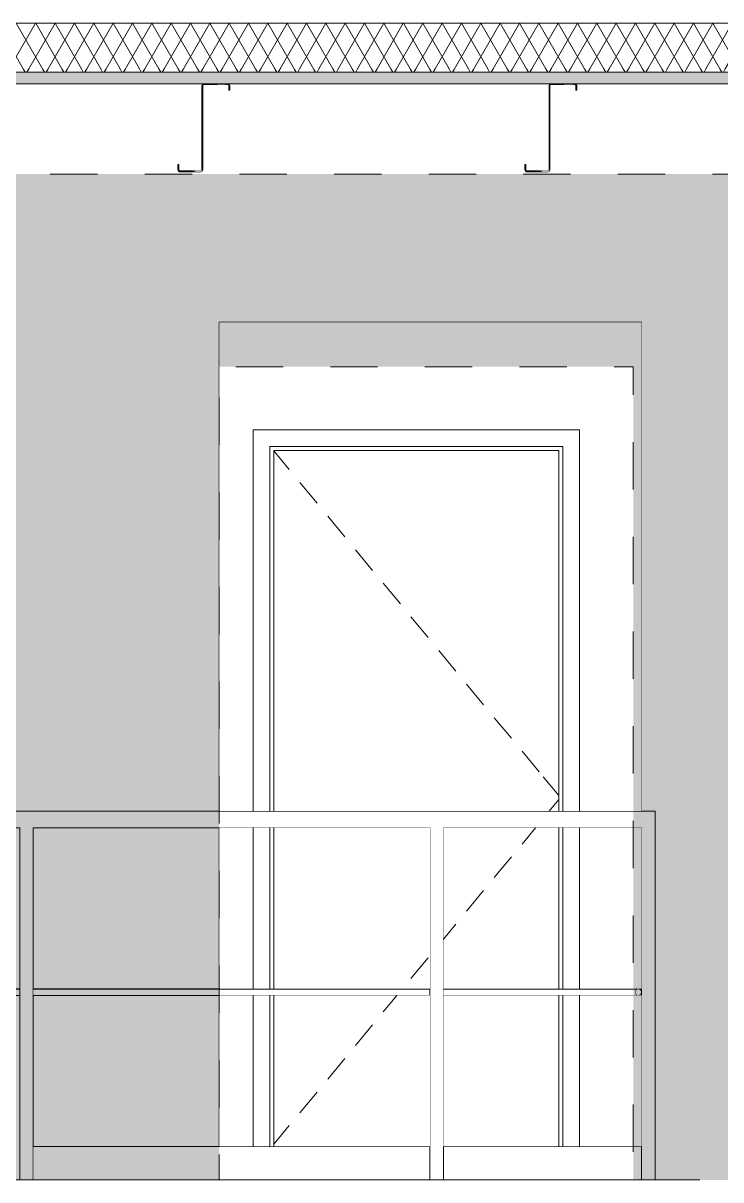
# Model space of a CAD drawing. Header units: millimetres. Extents: x -46169 to 247764, y -86316 to 18123.
# Drawn here: x 236822 to 238904, y -74327 to -70877 of the extents above; entities that cross this region are included whole.
import ezdxf

# ---------------------------------------------------------------- set-up
doc = ezdxf.new("R2010")
doc.units = ezdxf.units.MM
doc.header["$MEASUREMENT"] = 0
doc.linetypes.add('Dashed', pattern=[2822.222233, 1411.111116, -1411.111116])
doc.linetypes.add('Wipeout_Contour', pattern=[1000, 0, -1000])
for name, color, linetype, lineweight in [('0_Pen_No__85', 8, 'Continuous', 20), ('A-20-M_Roof_Pen_No__85', 8, 'Continuous', 20), ('A-95-P_Drawing_Pen_No__2', 8, 'Continuous', 15), ('New_A-20-M_Floor_Slab_Pen_No__89', 8, 'Continuous', 20), ('New_A-20-M_Roof_Pen_No__4', 7, 'Continuous', 20), ('New_A-20-M_Roof_Pen_No__85', 8, 'Continuous', 20), ('New_A-25-M_Wall_Int_Pen_No__87', 8, 'Continuous', 20), ('New_ArchiCAD Doors_Pen_No__3', 7, 'Continuous', 18), ('New_ArchiCAD Doors_Pen_No__87', 8, 'Continuous', 20)]:
    doc.layers.add(name, color=color, linetype=linetype, lineweight=lineweight)
for name, color, linetype in [('A-20-M_Roof', 7, 'Continuous'), ('New_A-20-M_Floor_Slab', 7, 'Continuous'), ('New_A-20-M_Roof', 7, 'Continuous'), ('New_A-25-M_Wall_Ext', 7, 'Continuous'), ('New_A-25-M_Wall_Int', 7, 'Continuous'), ('New_ArchiCAD Doors', 7, 'Continuous')]:
    doc.layers.add(name, color=color, linetype=linetype)
for name, color, linetype, lineweight, true_color in [('A-95-P_Drawing_Pen_No__62', 7, 'Continuous', 20, 0xaaaaaa), ('New_A-20-M_Roof_Pen_No__149', 7, 'Continuous', 0, 0x2a2a2a), ('New_A-20-M_Roof_Pen_No__81', 7, 'Continuous', 20, 0x6a6a6a), ('New_A-25-M_Wall_Ext_Pen_No__64', 7, 'Continuous', 20, 0x606060)]:
    doc.layers.add(name, color=color, linetype=linetype, lineweight=lineweight, true_color=true_color)
pattern_1 = [(60, (221877.115, -83027.49), (-43.30127, 25), []), (120, (221877.115, -83027.49), (43.30127, 25), [])]

# ---------------------------------------------------------------- blocks, each defined once
blk = doc.blocks.new('Section Elem_36_5', base_point=(221877.1, -83027.5))
at = {"color": 254, "linetype": 'Wipeout_Contour', "lineweight": 0, "ltscale": 1734452.998896069}
blk.add_wipeout([(237357.1, -71060), (237355.5, -71063.5), (237358.3, -71063.5), (237359.1, -71061.7), (237360.9, -71061), (237400.1, -71061), (237400.5, -71060)], dxfattribs=at).dxf.layer = 'New_A-25-M_Wall_Int'
at = {"color": 254, "linetype": 'Wipeout_Contour', "lineweight": 0, "ltscale": 991382.30125}
blk.add_wipeout([(237435.8, -71063.5), (237435.8, -71077.5), (237438.6, -71077.5), (237438.6, -71063.5)], dxfattribs=at).dxf.layer = 'New_A-25-M_Wall_Int'
at = {"color": 254, "linetype": 'Wipeout_Contour', "lineweight": 0, "ltscale": 1741397.8556526}
blk.add_wipeout([(238391, -71063.5), (238393.7, -71063.5), (238394.5, -71061.7), (238396.3, -71061), (238435.6, -71061), (238436, -71060), (238392.5, -71060)], dxfattribs=at).dxf.layer = 'New_A-25-M_Wall_Int'
at = {"color": 254, "linetype": 'Wipeout_Contour', "lineweight": 0, "ltscale": 995350.720543}
blk.add_wipeout([(238471.2, -71063.5), (238471.2, -71077.5), (238474, -71077.5), (238474, -71063.5)], dxfattribs=at).dxf.layer = 'New_A-25-M_Wall_Int'
at = {"color": 254, "linetype": 'Wipeout_Contour', "lineweight": 0, "ltscale": 991172.552491}
blk.add_wipeout([(237326.6, -71319), (237285.1, -71319), (237288.8, -71320.5), (237330.2, -71320.5)], dxfattribs=at).dxf.layer = 'New_A-25-M_Wall_Int'
at = {"color": 254, "linetype": 'Wipeout_Contour', "lineweight": 0, "ltscale": 995139.652431}
blk.add_wipeout([(238362, -71319), (238320.5, -71319), (238324.2, -71320.5), (238365.7, -71320.5)], dxfattribs=at).dxf.layer = 'New_A-25-M_Wall_Int'
at = {"color": 254, "linetype": 'Wipeout_Contour', "lineweight": 0, "ltscale": 995320.71584}
blk.add_wipeout([(238388.4, -71318), (238392.7, -71318), (238393, -71317.3), (238390.2, -71317.3)], dxfattribs=at).dxf.layer = 'New_A-25-M_Wall_Int'
at = {"color": 254, "linetype": 'Wipeout_Contour', "lineweight": 0, "ltscale": 993058.693765}
blk.add_wipeout([(236852, -73277.5), (236852, -73757.5), (237407.3, -73757.5), (237407.3, -73277.5)], dxfattribs=at).dxf.layer = 'New_A-25-M_Wall_Int'
at = {"color": 254, "linetype": 'Wipeout_Contour', "lineweight": 0, "ltscale": 993634.853918}
blk.add_wipeout([(236852, -74227.5), (237407.3, -74227.5), (237407.3, -73777.5), (236852, -73777.5)], dxfattribs=at).dxf.layer = 'New_A-25-M_Wall_Int'
at = {"color": 254, "linetype": 'Wipeout_Contour', "lineweight": 0, "ltscale": 991148.856621}
blk.add_wipeout([(237360.7, -71058.5), (237357.1, -71060), (237398.5, -71060), (237402.2, -71058.5)], dxfattribs=at).dxf.layer = 'New_A-25-M_Wall_Int'
at = {"color": 254, "linetype": 'Wipeout_Contour', "lineweight": 0, "ltscale": 991371.805864}
blk.add_wipeout([(237435, -71061.7), (237435.8, -71063.5), (237438.6, -71063.5), (237437.8, -71061.7)], dxfattribs=at).dxf.layer = 'New_A-25-M_Wall_Int'
at = {"color": 254, "linetype": 'Wipeout_Contour', "lineweight": 0, "ltscale": 995117.249023}
blk.add_wipeout([(238396.1, -71058.5), (238392.5, -71060), (238434, -71060), (238437.6, -71058.5)], dxfattribs=at).dxf.layer = 'New_A-25-M_Wall_Int'
at = {"color": 254, "linetype": 'Wipeout_Contour', "lineweight": 0, "ltscale": 995340.260695}
blk.add_wipeout([(238470.4, -71061.7), (238471.2, -71063.5), (238474, -71063.5), (238473.2, -71061.7)], dxfattribs=at).dxf.layer = 'New_A-25-M_Wall_Int'
at = {"color": 254, "linetype": 'Wipeout_Contour', "lineweight": 0, "ltscale": 991274.01802}
blk.add_wipeout([(237333.4, -71319), (237331.4, -71319), (237335.1, -71320.5), (237336.8, -71320.5)], dxfattribs=at).dxf.layer = 'New_A-25-M_Wall_Int'
at = {"color": 254, "linetype": 'Wipeout_Contour', "lineweight": 0, "ltscale": 1741424.135989777}
blk.add_wipeout([(238319, -71315.5), (238320.5, -71319), (238362, -71319), (238361.5, -71318), (238324.4, -71318), (238322.5, -71317.3), (238321.8, -71315.5)], dxfattribs=at).dxf.layer = 'New_A-25-M_Wall_Int'
at = {"color": 254, "linetype": 'Wipeout_Contour', "lineweight": 0, "ltscale": 995323.105349}
blk.add_wipeout([(238390.2, -71317.3), (238393, -71317.3), (238393.7, -71315.5), (238391, -71315.5)], dxfattribs=at).dxf.layer = 'New_A-25-M_Wall_Int'
at = {"layer": 'New_A-25-M_Wall_Int_Pen_No__87', "linetype": 'Continuous'}
for p, q in [((237400.1, -71061), (237400.5, -71060)), ((237400.3, -71061), (237400.7, -71060)), ((237400.7, -71060), (237400.3, -71061)), ((237400.5, -71060), (237403.9, -71058.5)), ((237400.7, -71060), (237404.1, -71058.5)), ((237404.1, -71058.5), (237400.7, -71060)), ((238435.6, -71061), (238436, -71060)), ((238435.8, -71061), (238436.2, -71060)), ((238436.2, -71060), (238435.8, -71061)), ((238436, -71060), (238439.4, -71058.5)), ((238436.2, -71060), (238439.6, -71058.5)), ((238439.6, -71058.5), (238436.2, -71060))]:
    blk.add_line(p, q, dxfattribs=at)
at = {"color": 254, "linetype": 'Wipeout_Contour', "lineweight": 0, "ltscale": 991366.549967}
blk.add_wipeout([(237437.5, -71061), (237433.2, -71061), (237435, -71061.7), (237437.8, -71061.7)], dxfattribs=at).dxf.layer = 'New_A-25-M_Wall_Int'
at = {"color": 254, "linetype": 'Wipeout_Contour', "lineweight": 0, "ltscale": 995179.331889}
blk.add_wipeout([(238391, -71063.5), (238391, -71315.5), (238393.7, -71315.5), (238393.7, -71063.5)], dxfattribs=at).dxf.layer = 'New_A-25-M_Wall_Int'
at = {"color": 254, "linetype": 'Wipeout_Contour', "lineweight": 0, "ltscale": 995335.009173}
blk.add_wipeout([(238468.6, -71061), (238470.4, -71061.7), (238473.2, -71061.7), (238472.9, -71061)], dxfattribs=at).dxf.layer = 'New_A-25-M_Wall_Int'
at = {"color": 254, "linetype": 'Wipeout_Contour', "lineweight": 0, "ltscale": 995038.606576}
blk.add_wipeout([(238321.8, -71299.5), (238319, -71299.5), (238319, -71315.5), (238321.8, -71315.5)], dxfattribs=at).dxf.layer = 'New_A-25-M_Wall_Int'
at = {"color": 254, "linetype": 'Wipeout_Contour', "lineweight": 0, "ltscale": 1734481.71700209}
blk.add_wipeout([(237286.4, -71315.5), (237283.6, -71315.5), (237285.1, -71319), (237326.6, -71319), (237326.1, -71318), (237289, -71318), (237287.1, -71317.3)], dxfattribs=at).dxf.layer = 'New_A-25-M_Wall_Int'
at = {"color": 254, "linetype": 'Wipeout_Contour', "lineweight": 0, "ltscale": 991353.540377}
blk.add_wipeout([(237353, -71318), (237357.3, -71318), (237357.6, -71317.3), (237354.8, -71317.3)], dxfattribs=at).dxf.layer = 'New_A-25-M_Wall_Int'
at = {"color": 254, "linetype": 'Wipeout_Contour', "lineweight": 0, "ltscale": 995232.362355}
blk.add_wipeout([(238366.4, -71318), (238366.8, -71319), (238368.9, -71319), (238368.5, -71318)], dxfattribs=at).dxf.layer = 'New_A-25-M_Wall_Int'
at = {"layer": 'New_A-25-M_Wall_Int_Pen_No__87', "linetype": 'Continuous'}
for p, q in [((238391, -71063.5), (238392.5, -71060)), ((238391, -71315.5), (238391, -71063.5)), ((238391, -71063.5), (238393.7, -71063.5)), ((238392.5, -71060), (238396.1, -71058.5)), ((238394.5, -71061.7), (238393.7, -71063.5)), ((238393.7, -71063.5), (238393.7, -71315.5)), ((238396.3, -71061), (238394.5, -71061.7)), ((238319, -71315.5), (238319, -71299.5)), ((238319, -71299.5), (238321.8, -71299.5)), ((238321.8, -71299.5), (238321.8, -71315.5)), ((238320.5, -71319), (238319, -71315.5)), ((238319, -71315.5), (238321.8, -71315.5)), ((238324.2, -71320.5), (238320.5, -71319)), ((238321.8, -71315.5), (238322.5, -71317.3)), ((238322.5, -71317.3), (238324.4, -71318)), ((238388.6, -71320.5), (238324.2, -71320.5)), ((238324.4, -71318), (238388.4, -71318)), ((238368.9, -71319), (238368.5, -71318)), ((238368.7, -71318), (238369.1, -71319)), ((238369.1, -71319), (238368.7, -71318)), ((238372.3, -71320.5), (238368.9, -71319)), ((238369.1, -71319), (238372.5, -71320.5)), ((238372.5, -71320.5), (238369.1, -71319)), ((238388.4, -71318), (238390.2, -71317.3)), ((238388.4, -71318), (238392.7, -71318)), ((238392.2, -71319), (238388.6, -71320.5)), ((238390.2, -71317.3), (238391, -71315.5)), ((238391, -71315.5), (238393.7, -71315.5)), ((238393.7, -71315.5), (238392.2, -71319))]:
    blk.add_line(p, q, dxfattribs=at)
at = {"color": 254, "linetype": 'Wipeout_Contour', "lineweight": 0, "ltscale": 1239191.00612579}
blk.add_wipeout([(237433.4, -71058.5), (237427.8, -71058.5), (237427.8, -71061), (237437.5, -71061), (237437.1, -71060)], dxfattribs=at).dxf.layer = 'New_A-25-M_Wall_Int'
at = {"color": 254, "linetype": 'Wipeout_Contour', "lineweight": 0, "ltscale": 1244154.788016396}
blk.add_wipeout([(238468.8, -71058.5), (238464.8, -71058.5), (238464.8, -71061), (238472.9, -71061), (238472.5, -71060)], dxfattribs=at).dxf.layer = 'New_A-25-M_Wall_Int'
at = {"color": 254, "linetype": 'Wipeout_Contour', "lineweight": 0, "ltscale": 991071.481391}
blk.add_wipeout([(237283.6, -71315.5), (237286.4, -71315.5), (237286.4, -71299.5), (237283.6, -71299.5)], dxfattribs=at).dxf.layer = 'New_A-25-M_Wall_Int'
at = {"color": 254, "linetype": 'Wipeout_Contour', "lineweight": 0, "ltscale": 991259.689831}
blk.add_wipeout([(237331, -71318), (237330.2, -71318), (237330.6, -71319), (237331.4, -71319)], dxfattribs=at).dxf.layer = 'New_A-25-M_Wall_Int'
at = {"color": 254, "linetype": 'Wipeout_Contour', "lineweight": 0, "ltscale": 991355.922749}
blk.add_wipeout([(237354.8, -71317.3), (237357.6, -71317.3), (237358.3, -71315.5), (237355.5, -71315.5)], dxfattribs=at).dxf.layer = 'New_A-25-M_Wall_Int'
at = {"layer": 'New_A-25-M_Wall_Int_Pen_No__87', "linetype": 'Continuous'}
for p, q in [((237435, -71061.7), (237433.2, -71061)), ((237433.2, -71061), (237437.5, -71061)), ((237433.4, -71058.5), (237437.1, -71060)), ((237435.8, -71063.5), (237435, -71061.7)), ((237435.8, -71077.5), (237435.8, -71063.5)), ((237435.8, -71063.5), (237438.6, -71063.5)), ((237437.1, -71060), (237438.6, -71063.5)), ((237438.6, -71063.5), (237438.6, -71077.5)), ((238468.6, -71061), (238396.3, -71061)), ((238470.4, -71061.7), (238468.6, -71061)), ((238468.6, -71061), (238472.9, -71061)), ((238468.8, -71058.5), (238472.5, -71060)), ((238471.2, -71063.5), (238470.4, -71061.7)), ((238471.2, -71077.5), (238471.2, -71063.5)), ((238471.2, -71063.5), (238474, -71063.5)), ((238472.5, -71060), (238474, -71063.5)), ((238474, -71063.5), (238474, -71077.5)), ((237438.6, -71077.5), (237435.8, -71077.5)), ((238474, -71077.5), (238471.2, -71077.5)), ((237283.6, -71315.5), (237283.6, -71299.5)), ((237283.6, -71299.5), (237286.4, -71299.5)), ((237286.4, -71299.5), (237286.4, -71315.5)), ((237285.1, -71319), (237283.6, -71315.5)), ((237283.6, -71315.5), (237286.4, -71315.5)), ((237288.8, -71320.5), (237285.1, -71319)), ((237286.4, -71315.5), (237287.1, -71317.3)), ((237287.1, -71317.3), (237289, -71318))]:
    blk.add_line(p, q, dxfattribs=at)
at = {"color": 254, "linetype": 'Wipeout_Contour', "lineweight": 0, "ltscale": 991211.567274}
blk.add_wipeout([(237355.5, -71063.5), (237355.5, -71315.5), (237358.3, -71315.5), (237358.3, -71063.5)], dxfattribs=at).dxf.layer = 'New_A-25-M_Wall_Int'
at = {"color": 254, "linetype": 'Wipeout_Contour', "lineweight": 0, "ltscale": 1486912.44104462}
blk.add_wipeout([(237333, -71318), (237333.4, -71319), (237336.8, -71320.5), (237337, -71320.5), (237333.6, -71319), (237333.1, -71318)], dxfattribs=at).dxf.layer = 'New_A-25-M_Wall_Int'
at = {"layer": 'New_A-25-M_Wall_Int_Pen_No__87', "linetype": 'Continuous'}
for p, q in [((237355.5, -71063.5), (237357.1, -71060)), ((237355.5, -71315.5), (237355.5, -71063.5)), ((237355.5, -71063.5), (237358.3, -71063.5)), ((237357.1, -71060), (237360.7, -71058.5)), ((237359.1, -71061.7), (237358.3, -71063.5)), ((237358.3, -71063.5), (237358.3, -71315.5)), ((237360.9, -71061), (237359.1, -71061.7)), ((237433.2, -71061), (237360.9, -71061)), ((237353.1, -71320.5), (237288.8, -71320.5)), ((237289, -71318), (237353, -71318)), ((237333.4, -71319), (237333, -71318)), ((237333.1, -71318), (237333.6, -71319)), ((237333.6, -71319), (237333.1, -71318)), ((237336.8, -71320.5), (237333.4, -71319)), ((237333.6, -71319), (237337, -71320.5)), ((237337, -71320.5), (237333.6, -71319)), ((237353, -71318), (237354.8, -71317.3)), ((237353, -71318), (237357.3, -71318)), ((237356.8, -71319), (237353.1, -71320.5)), ((237354.8, -71317.3), (237355.5, -71315.5)), ((237355.5, -71315.5), (237358.3, -71315.5)), ((237358.3, -71315.5), (237356.8, -71319))]:
    blk.add_line(p, q, dxfattribs=at)
blk = doc.blocks.new('Section Elem_118_5', base_point=(221877.1, -83027.5))
at = {"layer": 'New_ArchiCAD Doors_Pen_No__87', "linetype": 'Continuous'}
for p, q in [((237407.3, -71769.5), (237407.3, -73227.5)), ((238667.4, -71769.5), (237407.3, -71769.5)), ((238667.4, -73227.5), (238667.4, -71769.5)), ((237407.3, -73277.5), (237407.3, -73757.5)), ((237407.3, -73777.5), (237407.3, -74227.5))]:
    blk.add_line(p, q, dxfattribs=at)
blk = doc.blocks.new('Section Elem_124_5', base_point=(221877.1, -83027.5))
at = {"color": 254, "linetype": 'Wipeout_Contour', "lineweight": 0, "ltscale": 989087.897004}
blk.add_wipeout([(236832, -73227.5), (235513.1, -73227.5), (235513.1, -73277.5), (236832, -73277.5)], dxfattribs=at).dxf.layer = 'New_A-25-M_Wall_Ext'
at = {"layer": 'New_A-25-M_Wall_Ext_Pen_No__64', "linetype": 'Continuous'}
blk.add_line((235513.1, -73227.5), (236832, -73227.5), dxfattribs=at)
at = {"color": 254, "linetype": 'Wipeout_Contour', "lineweight": 0, "ltscale": 992261.698354}
blk.add_wipeout([(236812, -74327.5), (236852, -74327.5), (236852, -73277.5), (236812, -73277.5)], dxfattribs=at).dxf.layer = 'New_A-25-M_Wall_Ext'
at = {"layer": 'New_A-25-M_Wall_Ext_Pen_No__64', "linetype": 'Continuous'}
for p, q in [((235513.1, -73277.5), (236812, -73277.5)), ((236852, -74327.5), (236852, -73277.5)), ((236812, -74327.5), (236852, -74327.5))]:
    blk.add_line(p, q, dxfattribs=at)
at = {"color": 254, "linetype": 'Wipeout_Contour', "lineweight": 0, "ltscale": 989670.808906}
blk.add_wipeout([(236812, -73757.5), (235523.5, -73757.5), (235523.5, -73758.8), (236812, -73758.8)], dxfattribs=at).dxf.layer = 'New_A-25-M_Wall_Ext'
at = {"color": 254, "linetype": 'Wipeout_Contour', "lineweight": 0, "ltscale": 989673.790103}
blk.add_wipeout([(236812, -73758.8), (235523.5, -73758.8), (235523.5, -73762.5), (236812, -73762.5)], dxfattribs=at).dxf.layer = 'New_A-25-M_Wall_Ext'
at = {"color": 254, "linetype": 'Wipeout_Contour', "lineweight": 0, "ltscale": 989678.953897}
blk.add_wipeout([(236812, -73762.5), (235523.5, -73762.5), (235523.5, -73767.5), (236812, -73767.5)], dxfattribs=at).dxf.layer = 'New_A-25-M_Wall_Ext'
at = {"color": 254, "linetype": 'Wipeout_Contour', "lineweight": 0, "ltscale": 989684.916862}
blk.add_wipeout([(236812, -73767.5), (235523.5, -73767.5), (235523.5, -73772.5), (236812, -73772.5)], dxfattribs=at).dxf.layer = 'New_A-25-M_Wall_Ext'
at = {"color": 254, "linetype": 'Wipeout_Contour', "lineweight": 0, "ltscale": 989690.081205}
blk.add_wipeout([(236812, -73772.5), (235523.5, -73772.5), (235523.5, -73776.2), (236812, -73776.2)], dxfattribs=at).dxf.layer = 'New_A-25-M_Wall_Ext'
at = {"layer": 'New_A-25-M_Wall_Ext_Pen_No__64', "linetype": 'Continuous'}
blk.add_line((235523.5, -73757.5), (236812, -73757.5), dxfattribs=at)
at = {"color": 254, "linetype": 'Wipeout_Contour', "lineweight": 0, "ltscale": 989693.062961}
blk.add_wipeout([(236812, -73776.2), (235523.5, -73776.2), (235523.5, -73777.5), (236812, -73777.5)], dxfattribs=at).dxf.layer = 'New_A-25-M_Wall_Ext'
at = {"layer": 'New_A-25-M_Wall_Ext_Pen_No__64', "linetype": 'Continuous'}
for p, q in [((236812, -74327.5), (236812, -73277.5)), ((235523.5, -73777.5), (236812, -73777.5))]:
    blk.add_line(p, q, dxfattribs=at)
blk = doc.blocks.new('Section Elem_137_5', base_point=(221877.1, -83027.5))
at = {"color": 254, "linetype": 'Wipeout_Contour', "lineweight": 0, "ltscale": 995162.385142}
blk.add_wipeout([(236852, -74227.5), (236852, -74327.5), (238035.7, -74327.5), (238035.7, -74227.5)], dxfattribs=at).dxf.layer = 'New_A-20-M_Floor_Slab'
at = {"color": 254, "linetype": 'Wipeout_Contour', "lineweight": 0, "ltscale": 998704.446058}
blk.add_wipeout([(238075.7, -74327.5), (238667.4, -74327.5), (238667.4, -74227.5), (238075.7, -74227.5)], dxfattribs=at).dxf.layer = 'New_A-20-M_Floor_Slab'
at = {"layer": 'New_A-20-M_Floor_Slab_Pen_No__89', "linetype": 'Continuous'}
for p, q in [((238035.7, -74227.5), (236852, -74227.5)), ((238667.4, -74227.5), (238075.7, -74227.5)), ((238035.7, -74327.5), (236852, -74327.5)), ((238667.4, -74327.5), (238075.7, -74327.5))]:
    blk.add_line(p, q, dxfattribs=at)
blk = doc.blocks.new('Section Elem_138_5', base_point=(221877.1, -83027.5))
at = {"color": 254, "linetype": 'Wipeout_Contour', "lineweight": 0, "ltscale": 749422.364926}
blk.add_wipeout([(238667.1, -73768.7), (238667.4, -73767.5), (238667.1, -73766.3)], dxfattribs=at).dxf.layer = 'New_A-25-M_Wall_Ext'
at = {"color": 254, "linetype": 'Wipeout_Contour', "lineweight": 0, "ltscale": 3247381.723986061}
blk.add_wipeout([(238647.4, -73767.5), (238648.8, -73772.5), (238652.4, -73776.2), (238657.4, -73777.5), (238662.4, -73776.2), (238666.1, -73772.5), (238667.1, -73768.7), (238667.1, -73766.3), (238666.1, -73762.5), (238662.4, -73758.8), (238657.4, -73757.5), (238652.4, -73758.8), (238648.8, -73762.5)], dxfattribs=at).dxf.layer = 'New_A-25-M_Wall_Ext'
at = {"layer": 'New_A-25-M_Wall_Ext_Pen_No__64', "linetype": 'Continuous'}
for p, q in [((238648.8, -73762.5), (238652.4, -73758.8)), ((238652.4, -73758.8), (238657.4, -73757.5)), ((238657.4, -73757.5), (238662.4, -73758.8)), ((238662.4, -73758.8), (238666.1, -73762.5)), ((238647.4, -73767.5), (238648.8, -73762.5)), ((238648.8, -73772.5), (238647.4, -73767.5)), ((238652.4, -73776.2), (238648.8, -73772.5)), ((238657.4, -73777.5), (238652.4, -73776.2)), ((238662.4, -73776.2), (238657.4, -73777.5)), ((238666.1, -73772.5), (238662.4, -73776.2)), ((238666.1, -73762.5), (238667.1, -73766.3)), ((238667.1, -73768.7), (238666.1, -73772.5)), ((238667.1, -73766.3), (238667.4, -73767.5)), ((238667.1, -73766.3), (238667.1, -73768.7)), ((238667.4, -73767.5), (238667.1, -73768.7))]:
    blk.add_line(p, q, dxfattribs=at)
blk = doc.blocks.new('Section Elem_160_5', base_point=(221877.1, -83027.5))
at = {"color": 254, "linetype": 'Wipeout_Contour', "lineweight": 0, "ltscale": 993946.011732}
blk.add_wipeout([(236832, -73227.5), (236832, -73277.5), (238055.7, -73277.5), (238055.7, -73227.5)], dxfattribs=at).dxf.layer = 'New_A-25-M_Wall_Ext'
at = {"layer": 'New_A-25-M_Wall_Ext_Pen_No__64', "linetype": 'Continuous'}
blk.add_line((236832, -73227.5), (238055.7, -73227.5), dxfattribs=at)
at = {"color": 254, "linetype": 'Wipeout_Contour', "lineweight": 0, "ltscale": 996935.906874}
blk.add_wipeout([(238035.7, -74327.5), (238075.7, -74327.5), (238075.7, -73277.5), (238035.7, -73277.5)], dxfattribs=at).dxf.layer = 'New_A-25-M_Wall_Ext'
at = {"layer": 'New_A-25-M_Wall_Ext_Pen_No__64', "linetype": 'Continuous'}
for p, q in [((236852, -73277.5), (238035.7, -73277.5)), ((238075.7, -74327.5), (238075.7, -73277.5)), ((238035.7, -74327.5), (238075.7, -74327.5))]:
    blk.add_line(p, q, dxfattribs=at)
at = {"color": 254, "linetype": 'Wipeout_Contour', "lineweight": 0, "ltscale": 994544.146721}
blk.add_wipeout([(236852, -73757.5), (236852, -73758.8), (238035.7, -73758.8), (238035.7, -73757.5)], dxfattribs=at).dxf.layer = 'New_A-25-M_Wall_Ext'
at = {"color": 254, "linetype": 'Wipeout_Contour', "lineweight": 0, "ltscale": 994547.113288}
blk.add_wipeout([(236852, -73758.8), (236852, -73762.5), (238035.7, -73762.5), (238035.7, -73758.8)], dxfattribs=at).dxf.layer = 'New_A-25-M_Wall_Ext'
at = {"color": 254, "linetype": 'Wipeout_Contour', "lineweight": 0, "ltscale": 994552.251813}
blk.add_wipeout([(236852, -73762.5), (236852, -73767.5), (238035.7, -73767.5), (238035.7, -73762.5)], dxfattribs=at).dxf.layer = 'New_A-25-M_Wall_Ext'
at = {"color": 254, "linetype": 'Wipeout_Contour', "lineweight": 0, "ltscale": 994558.185551}
blk.add_wipeout([(236852, -73767.5), (236852, -73772.5), (238035.7, -73772.5), (238035.7, -73767.5)], dxfattribs=at).dxf.layer = 'New_A-25-M_Wall_Ext'
at = {"color": 254, "linetype": 'Wipeout_Contour', "lineweight": 0, "ltscale": 994563.324571}
blk.add_wipeout([(236852, -73772.5), (236852, -73776.2), (238035.7, -73776.2), (238035.7, -73772.5)], dxfattribs=at).dxf.layer = 'New_A-25-M_Wall_Ext'
at = {"layer": 'New_A-25-M_Wall_Ext_Pen_No__64', "linetype": 'Continuous'}
blk.add_line((236852, -73757.5), (238035.7, -73757.5), dxfattribs=at)
at = {"color": 254, "linetype": 'Wipeout_Contour', "lineweight": 0, "ltscale": 994566.291732}
blk.add_wipeout([(236852, -73776.2), (236852, -73777.5), (238035.7, -73777.5), (238035.7, -73776.2)], dxfattribs=at).dxf.layer = 'New_A-25-M_Wall_Ext'
at = {"layer": 'New_A-25-M_Wall_Ext_Pen_No__64', "linetype": 'Continuous'}
for p, q in [((238035.7, -74327.5), (238035.7, -73277.5)), ((236852, -73777.5), (238035.7, -73777.5))]:
    blk.add_line(p, q, dxfattribs=at)
blk = doc.blocks.new('Section Elem_161_5', base_point=(221877.1, -83027.5))
at = {"color": 254, "linetype": 'Wipeout_Contour', "lineweight": 0, "ltscale": 997531.260762}
blk.add_wipeout([(238055.7, -73277.5), (238707.8, -73277.5), (238707.8, -73227.5), (238055.7, -73227.5)], dxfattribs=at).dxf.layer = 'New_A-25-M_Wall_Ext'
at = {"layer": 'New_A-25-M_Wall_Ext_Pen_No__64', "linetype": 'Continuous'}
blk.add_line((238055.7, -73227.5), (238707.8, -73227.5), dxfattribs=at)
at = {"color": 254, "linetype": 'Wipeout_Contour', "lineweight": 0, "ltscale": 999349.811694}
blk.add_wipeout([(238667.4, -74327.5), (238707.4, -74327.5), (238707.4, -73277.5), (238667.4, -73277.5)], dxfattribs=at).dxf.layer = 'New_A-25-M_Wall_Ext'
at = {"layer": 'New_A-25-M_Wall_Ext_Pen_No__64', "linetype": 'Continuous'}
for p, q in [((238707.8, -73277.5), (238707.8, -73227.5)), ((238075.7, -73277.5), (238667.4, -73277.5)), ((238707.4, -74327.5), (238707.4, -73277.5)), ((238667.4, -74327.5), (238707.4, -74327.5))]:
    blk.add_line(p, q, dxfattribs=at)
at = {"color": 254, "linetype": 'Wipeout_Contour', "lineweight": 0, "ltscale": 999204.187357}
blk.add_wipeout([(238657.4, -73757.5), (238662.4, -73758.8), (238667.4, -73758.8), (238667.4, -73757.5)], dxfattribs=at).dxf.layer = 'New_A-25-M_Wall_Ext'
at = {"color": 254, "linetype": 'Wipeout_Contour', "lineweight": 0, "ltscale": 998064.527023}
blk.add_wipeout([(238075.7, -73757.5), (238075.7, -73758.8), (238652.4, -73758.8), (238657.4, -73757.5)], dxfattribs=at).dxf.layer = 'New_A-25-M_Wall_Ext'
at = {"color": 254, "linetype": 'Wipeout_Contour', "lineweight": 0, "ltscale": 998059.206909}
blk.add_wipeout([(238075.7, -73758.8), (238075.7, -73762.5), (238648.8, -73762.5), (238652.4, -73758.8)], dxfattribs=at).dxf.layer = 'New_A-25-M_Wall_Ext'
at = {"color": 254, "linetype": 'Wipeout_Contour', "lineweight": 0, "ltscale": 999215.192462}
blk.add_wipeout([(238662.4, -73758.8), (238666.1, -73762.5), (238667.4, -73762.5), (238667.4, -73758.8)], dxfattribs=at).dxf.layer = 'New_A-25-M_Wall_Ext'
at = {"color": 254, "linetype": 'Wipeout_Contour', "lineweight": 0, "ltscale": 998059.546445}
blk.add_wipeout([(238075.7, -73762.5), (238075.7, -73767.5), (238647.4, -73767.5), (238648.8, -73762.5)], dxfattribs=at).dxf.layer = 'New_A-25-M_Wall_Ext'
at = {"color": 254, "linetype": 'Wipeout_Contour', "lineweight": 0, "ltscale": 749417.654055}
blk.add_wipeout([(238667.4, -73762.5), (238666.1, -73762.5), (238667.4, -73767.5)], dxfattribs=at).dxf.layer = 'New_A-25-M_Wall_Ext'
at = {"color": 254, "linetype": 'Wipeout_Contour', "lineweight": 0, "ltscale": 998065.459303}
blk.add_wipeout([(238075.7, -73772.5), (238648.8, -73772.5), (238647.4, -73767.5), (238075.7, -73767.5)], dxfattribs=at).dxf.layer = 'New_A-25-M_Wall_Ext'
at = {"color": 254, "linetype": 'Wipeout_Contour', "lineweight": 0, "ltscale": 749423.855324}
blk.add_wipeout([(238667.4, -73767.5), (238666.1, -73772.5), (238667.4, -73772.5)], dxfattribs=at).dxf.layer = 'New_A-25-M_Wall_Ext'
at = {"color": 254, "linetype": 'Wipeout_Contour', "lineweight": 0, "ltscale": 999231.327936}
blk.add_wipeout([(238666.1, -73772.5), (238662.4, -73776.2), (238667.4, -73776.2), (238667.4, -73772.5)], dxfattribs=at).dxf.layer = 'New_A-25-M_Wall_Ext'
at = {"color": 254, "linetype": 'Wipeout_Contour', "lineweight": 0, "ltscale": 998075.361059}
blk.add_wipeout([(238075.7, -73772.5), (238075.7, -73776.2), (238652.4, -73776.2), (238648.8, -73772.5)], dxfattribs=at).dxf.layer = 'New_A-25-M_Wall_Ext'
at = {"layer": 'New_A-25-M_Wall_Ext_Pen_No__64', "linetype": 'Continuous'}
blk.add_line((238075.7, -73757.5), (238667.4, -73757.5), dxfattribs=at)
at = {"color": 254, "linetype": 'Wipeout_Contour', "lineweight": 0, "ltscale": 999226.228975}
blk.add_wipeout([(238657.4, -73777.5), (238667.4, -73777.5), (238667.4, -73776.2), (238662.4, -73776.2)], dxfattribs=at).dxf.layer = 'New_A-25-M_Wall_Ext'
at = {"color": 254, "linetype": 'Wipeout_Contour', "lineweight": 0, "ltscale": 998086.593825}
blk.add_wipeout([(238075.7, -73777.5), (238657.4, -73777.5), (238652.4, -73776.2), (238075.7, -73776.2)], dxfattribs=at).dxf.layer = 'New_A-25-M_Wall_Ext'
at = {"layer": 'New_A-25-M_Wall_Ext_Pen_No__64', "linetype": 'Continuous'}
for p, q in [((238667.4, -74327.5), (238667.4, -73277.5)), ((238075.7, -73777.5), (238667.4, -73777.5))]:
    blk.add_line(p, q, dxfattribs=at)
blk = doc.blocks.new('Section Elem_175_5', base_point=(221877.1, -83027.5))
at = {"color": 254, "linetype": 'Wipeout_Contour', "lineweight": 0, "ltscale": 991231.803465}
blk.add_wipeout([(237400.5, -71060), (237403.9, -71058.5), (237402.2, -71058.5), (237398.5, -71060)], dxfattribs=at).dxf.layer = 'New_A-25-M_Wall_Int'
at = {"color": 254, "linetype": 'Wipeout_Contour', "lineweight": 0, "ltscale": 995200.435716}
blk.add_wipeout([(238436, -71060), (238439.4, -71058.5), (238437.6, -71058.5), (238434, -71060)], dxfattribs=at).dxf.layer = 'New_A-25-M_Wall_Int'
at = {"color": 254, "linetype": 'Wipeout_Contour', "lineweight": 0, "ltscale": 991259.711687}
blk.add_wipeout([(237326.6, -71319), (237330.2, -71320.5), (237334.3, -71320.5), (237330.6, -71319)], dxfattribs=at).dxf.layer = 'New_A-25-M_Wall_Int'
at = {"color": 254, "linetype": 'Wipeout_Contour', "lineweight": 0, "ltscale": 995226.842939}
blk.add_wipeout([(238362, -71319), (238365.7, -71320.5), (238369.7, -71320.5), (238366, -71319)], dxfattribs=at).dxf.layer = 'New_A-25-M_Wall_Int'
at = {"color": 254, "linetype": 'Wipeout_Contour', "lineweight": 0, "ltscale": 1990695.503908548}
blk.add_wipeout([(237407.3, -71769.5), (237407.3, -73227.5), (237508, -73227.5), (237508, -72090.5), (238482, -72090.5), (238482, -73227.5), (238667.4, -73227.5), (238667.4, -71769.5)], dxfattribs=at).dxf.layer = 'New_A-25-M_Wall_Int'
at = {"color": 254, "linetype": 'Wipeout_Contour', "lineweight": 0, "ltscale": 994311.911858}
blk.add_wipeout([(237407.3, -73757.5), (237508, -73757.5), (237508, -73277.5), (237407.3, -73277.5)], dxfattribs=at).dxf.layer = 'New_A-25-M_Wall_Int'
at = {"color": 254, "linetype": 'Wipeout_Contour', "lineweight": 0, "ltscale": 998581.205213}
blk.add_wipeout([(238482, -73277.5), (238482, -73757.5), (238667.4, -73757.5), (238667.4, -73277.5)], dxfattribs=at).dxf.layer = 'New_A-25-M_Wall_Int'
at = {"color": 254, "linetype": 'Wipeout_Contour', "lineweight": 0, "ltscale": 994887.345613}
blk.add_wipeout([(237407.3, -74227.5), (237508, -74227.5), (237508, -73777.5), (237407.3, -73777.5)], dxfattribs=at).dxf.layer = 'New_A-25-M_Wall_Int'
at = {"color": 254, "linetype": 'Wipeout_Contour', "lineweight": 0, "ltscale": 999154.180106}
blk.add_wipeout([(238482, -73777.5), (238482, -74227.5), (238667.4, -74227.5), (238667.4, -73777.5)], dxfattribs=at).dxf.layer = 'New_A-25-M_Wall_Int'
at = {"color": 254, "linetype": 'Wipeout_Contour', "lineweight": 0, "ltscale": 1239092.793830145}
blk.add_wipeout([(237400.7, -71060), (237400.3, -71061), (237427.8, -71061), (237427.8, -71058.5), (237404.1, -71058.5)], dxfattribs=at).dxf.layer = 'New_A-25-M_Wall_Int'
at = {"color": 254, "linetype": 'Wipeout_Contour', "lineweight": 0, "ltscale": 1244056.773183327}
blk.add_wipeout([(238435.8, -71061), (238464.8, -71061), (238464.8, -71058.5), (238439.6, -71058.5), (238436.2, -71060)], dxfattribs=at).dxf.layer = 'New_A-25-M_Wall_Int'
at = {"color": 254, "linetype": 'Wipeout_Contour', "lineweight": 0, "ltscale": 991250.4103}
blk.add_wipeout([(237330.2, -71318), (237326.1, -71318), (237326.6, -71319), (237330.6, -71319)], dxfattribs=at).dxf.layer = 'New_A-25-M_Wall_Int'
at = {"color": 254, "linetype": 'Wipeout_Contour', "lineweight": 0, "ltscale": 995217.544673}
blk.add_wipeout([(238361.5, -71318), (238362, -71319), (238366, -71319), (238365.6, -71318)], dxfattribs=at).dxf.layer = 'New_A-25-M_Wall_Int'
at = {"layer": 'New_A-25-M_Wall_Int_Pen_No__87', "linetype": 'Continuous'}
for p, q in [((237427.8, -71061), (237427.8, -71058.5)), ((238464.8, -71061), (238464.8, -71058.5))]:
    blk.add_line(p, q, dxfattribs=at)
at = {"color": 254, "linetype": 'Wipeout_Contour', "lineweight": 0, "ltscale": 1486851.26936799}
blk.add_wipeout([(237400.1, -71061), (237400.3, -71061), (237400.7, -71060), (237404.1, -71058.5), (237403.9, -71058.5), (237400.5, -71060)], dxfattribs=at).dxf.layer = 'New_A-25-M_Wall_Int'
at = {"color": 254, "linetype": 'Wipeout_Contour', "lineweight": 0, "ltscale": 1492804.527318357}
blk.add_wipeout([(238436, -71060), (238435.6, -71061), (238435.8, -71061), (238436.2, -71060), (238439.6, -71058.5), (238439.4, -71058.5)], dxfattribs=at).dxf.layer = 'New_A-25-M_Wall_Int'
at = {"color": 254, "linetype": 'Wipeout_Contour', "lineweight": 0, "ltscale": 991268.991166}
blk.add_wipeout([(237331.4, -71319), (237330.6, -71319), (237334.3, -71320.5), (237335.1, -71320.5)], dxfattribs=at).dxf.layer = 'New_A-25-M_Wall_Int'
at = {"color": 254, "linetype": 'Wipeout_Contour', "lineweight": 0, "ltscale": 995239.80343}
blk.add_wipeout([(238366, -71319), (238369.7, -71320.5), (238372.3, -71320.5), (238368.9, -71319)], dxfattribs=at).dxf.layer = 'New_A-25-M_Wall_Int'
at = {"layer": 'New_A-25-M_Wall_Int_Pen_No__87', "linetype": 'Continuous'}
for p, q in [((237398.5, -71060), (237398.1, -71061)), ((237402.2, -71058.5), (237398.5, -71060)), ((238434, -71060), (238433.5, -71061)), ((238437.6, -71058.5), (238434, -71060))]:
    blk.add_line(p, q, dxfattribs=at)
at = {"color": 254, "linetype": 'Wipeout_Contour', "lineweight": 0, "ltscale": 991265.013033}
blk.add_wipeout([(237333, -71318), (237331, -71318), (237331.4, -71319), (237333.4, -71319)], dxfattribs=at).dxf.layer = 'New_A-25-M_Wall_Int'
at = {"color": 254, "linetype": 'Wipeout_Contour', "lineweight": 0, "ltscale": 995226.827469}
blk.add_wipeout([(238365.6, -71318), (238366, -71319), (238366.8, -71319), (238366.4, -71318)], dxfattribs=at).dxf.layer = 'New_A-25-M_Wall_Int'
at = {"color": 254, "linetype": 'Wipeout_Contour', "lineweight": 0, "ltscale": 1486973.109064633}
blk.add_wipeout([(237333.1, -71318), (237333.6, -71319), (237337, -71320.5), (237353.1, -71320.5), (237356.8, -71319), (237357.3, -71318)], dxfattribs=at).dxf.layer = 'New_A-25-M_Wall_Int'
at = {"color": 254, "linetype": 'Wipeout_Contour', "lineweight": 0, "ltscale": 1492924.154211841}
blk.add_wipeout([(238392.7, -71318), (238368.7, -71318), (238369.1, -71319), (238372.5, -71320.5), (238388.6, -71320.5), (238392.2, -71319)], dxfattribs=at).dxf.layer = 'New_A-25-M_Wall_Int'
at = {"layer": 'New_A-25-M_Wall_Int_Pen_No__87', "linetype": 'Continuous'}
for p, q in [((237326.1, -71318), (237326.6, -71319)), ((237326.6, -71319), (237330.2, -71320.5)), ((237330.6, -71319), (237330.2, -71318)), ((237334.3, -71320.5), (237330.6, -71319))]:
    blk.add_line(p, q, dxfattribs=at)
at = {"color": 254, "linetype": 'Wipeout_Contour', "lineweight": 0, "ltscale": 1492863.778795009}
blk.add_wipeout([(238368.7, -71318), (238368.5, -71318), (238368.9, -71319), (238372.3, -71320.5), (238372.5, -71320.5), (238369.1, -71319)], dxfattribs=at).dxf.layer = 'New_A-25-M_Wall_Int'
at = {"layer": 'New_A-25-M_Wall_Int_Pen_No__87', "linetype": 'Continuous'}
for p, q in [((238361.5, -71318), (238362, -71319)), ((238362, -71319), (238365.7, -71320.5)), ((238366, -71319), (238365.6, -71318)), ((238369.7, -71320.5), (238366, -71319))]:
    blk.add_line(p, q, dxfattribs=at)
blk = doc.blocks.new('Section Elem_176_5', base_point=(221877.1, -83027.5))
at = {"color": 254, "linetype": 'Wipeout_Contour', "lineweight": 0, "ltscale": 993743.065697}
blk.add_wipeout([(237558, -73227.5), (237570, -73227.5), (237570, -72152.5), (237558, -72140.5)], dxfattribs=at).dxf.layer = 'New_ArchiCAD Doors'
at = {"color": 254, "linetype": 'Wipeout_Contour', "lineweight": 0, "ltscale": 997040.690251}
blk.add_wipeout([(238420, -72152.5), (238420, -73227.5), (238432, -73227.5), (238432, -72140.5)], dxfattribs=at).dxf.layer = 'New_ArchiCAD Doors'
at = {"color": 254, "linetype": 'Wipeout_Contour', "lineweight": 0, "ltscale": 994718.354539}
blk.add_wipeout([(237570, -73277.5), (237558, -73277.5), (237558, -73757.5), (237570, -73757.5)], dxfattribs=at).dxf.layer = 'New_ArchiCAD Doors'
at = {"color": 254, "linetype": 'Wipeout_Contour', "lineweight": 0, "ltscale": 998012.755332}
blk.add_wipeout([(238432, -73277.5), (238420, -73277.5), (238420, -73757.5), (238432, -73757.5)], dxfattribs=at).dxf.layer = 'New_ArchiCAD Doors'
at = {"color": 254, "linetype": 'Wipeout_Contour', "lineweight": 0, "ltscale": 995293.553249}
blk.add_wipeout([(237558, -74227.5), (237570, -74227.5), (237570, -73777.5), (237558, -73777.5)], dxfattribs=at).dxf.layer = 'New_ArchiCAD Doors'
at = {"color": 254, "linetype": 'Wipeout_Contour', "lineweight": 0, "ltscale": 998586.056396}
blk.add_wipeout([(238432, -73777.5), (238420, -73777.5), (238420, -74227.5), (238432, -74227.5)], dxfattribs=at).dxf.layer = 'New_ArchiCAD Doors'
at = {"color": 254, "linetype": 'Wipeout_Contour', "lineweight": 0, "ltscale": 994760.365745}
blk.add_wipeout([(237558, -72140.5), (237570, -72152.5), (238420, -72152.5), (238432, -72140.5)], dxfattribs=at).dxf.layer = 'New_ArchiCAD Doors'
at = {"color": 254, "linetype": 'Wipeout_Contour', "lineweight": 0, "ltscale": 994599.898245}
blk.add_wipeout([(237508, -73757.5), (237558, -73757.5), (237558, -73277.5), (237508, -73277.5)], dxfattribs=at).dxf.layer = 'New_ArchiCAD Doors'
at = {"color": 254, "linetype": 'Wipeout_Contour', "lineweight": 0, "ltscale": 998131.251311}
blk.add_wipeout([(238432, -73277.5), (238432, -73757.5), (238482, -73757.5), (238482, -73277.5)], dxfattribs=at).dxf.layer = 'New_ArchiCAD Doors'
at = {"color": 254, "linetype": 'Wipeout_Contour', "lineweight": 0, "ltscale": 995175.165426}
blk.add_wipeout([(237558, -73777.5), (237508, -73777.5), (237508, -74227.5), (237558, -74227.5)], dxfattribs=at).dxf.layer = 'New_ArchiCAD Doors'
at = {"color": 254, "linetype": 'Wipeout_Contour', "lineweight": 0, "ltscale": 998704.484356}
blk.add_wipeout([(238432, -74227.5), (238482, -74227.5), (238482, -73777.5), (238432, -73777.5)], dxfattribs=at).dxf.layer = 'New_ArchiCAD Doors'
at = {"layer": 'New_ArchiCAD Doors_Pen_No__3', "linetype": 'Continuous'}
for p, q in [((237508, -73757.5), (237508, -73277.5)), ((238482, -73277.5), (238482, -73757.5)), ((237508, -74227.5), (237508, -73777.5)), ((238482, -73777.5), (238482, -74227.5))]:
    blk.add_line(p, q, dxfattribs=at)
at = {"color": 254, "linetype": 'Wipeout_Contour', "lineweight": 0, "ltscale": 993606.488525}
blk.add_wipeout([(237508, -72090.5), (237508, -73227.5), (237558, -73227.5), (237558, -72140.5)], dxfattribs=at).dxf.layer = 'New_ArchiCAD Doors'
at = {"color": 254, "linetype": 'Wipeout_Contour', "lineweight": 0, "ltscale": 997141.363746}
blk.add_wipeout([(238482, -72090.5), (238432, -72140.5), (238432, -73227.5), (238482, -73227.5)], dxfattribs=at).dxf.layer = 'New_ArchiCAD Doors'
at = {"color": 254, "linetype": 'Wipeout_Contour', "lineweight": 0, "ltscale": 995631.087858}
blk.add_wipeout([(238035.7, -73277.5), (237570, -73277.5), (237570, -73757.5), (238035.7, -73757.5)], dxfattribs=at).dxf.layer = 'New_ArchiCAD Doors'
at = {"color": 254, "linetype": 'Wipeout_Contour', "lineweight": 0, "ltscale": 997331.795274}
blk.add_wipeout([(238075.7, -73277.5), (238075.7, -73757.5), (238420, -73757.5), (238420, -73277.5)], dxfattribs=at).dxf.layer = 'New_ArchiCAD Doors'
at = {"color": 254, "linetype": 'Wipeout_Contour', "lineweight": 0, "ltscale": 996205.760026}
blk.add_wipeout([(237570, -73777.5), (237570, -74227.5), (238035.7, -74227.5), (238035.7, -73777.5)], dxfattribs=at).dxf.layer = 'New_ArchiCAD Doors'
at = {"color": 254, "linetype": 'Wipeout_Contour', "lineweight": 0, "ltscale": 997905.487827}
blk.add_wipeout([(238075.7, -74227.5), (238420, -74227.5), (238420, -73777.5), (238075.7, -73777.5)], dxfattribs=at).dxf.layer = 'New_ArchiCAD Doors'
at = {"layer": 'New_ArchiCAD Doors_Pen_No__3', "linetype": 'Continuous'}
for p, q in [((237558, -73277.5), (237558, -73757.5)), ((237570, -73757.5), (237570, -73277.5)), ((238310.6, -73325.8), (238350.6, -73277.5)), ((238420, -73277.5), (238420, -73757.5)), ((238432, -73757.5), (238432, -73277.5)), ((238227.8, -73426), (238278.8, -73364.4)), ((238144.9, -73526.2), (238195.9, -73464.6)), ((238075.7, -73609.9), (238113.1, -73564.7)), ((237979.2, -73726.6), (238030.2, -73664.9)), ((237558, -73777.5), (237558, -74227.5)), ((237570, -74227.5), (237570, -73777.5)), ((237896.4, -73826.8), (237937.1, -73777.5)), ((238420, -73777.5), (238420, -74227.5)), ((238432, -74227.5), (238432, -73777.5)), ((237813.6, -73926.9), (237864.5, -73865.3)), ((237730.7, -74027.1), (237781.7, -73965.5)), ((237647.9, -74127.3), (237698.8, -74065.7)), ((237570, -74221.4), (237616, -74165.8))]:
    blk.add_line(p, q, dxfattribs=at)
at = {"color": 254, "linetype": 'Wipeout_Contour', "lineweight": 0, "ltscale": 994724.423137}
blk.add_wipeout([(238482, -72090.5), (237508, -72090.5), (237558, -72140.5), (238432, -72140.5)], dxfattribs=at).dxf.layer = 'New_ArchiCAD Doors'
at = {"layer": 'New_ArchiCAD Doors_Pen_No__3', "linetype": 'Continuous'}
for p, q in [((237508, -73227.5), (237508, -72090.5)), ((237508, -72090.5), (238482, -72090.5)), ((238482, -72090.5), (238482, -73227.5))]:
    blk.add_line(p, q, dxfattribs=at)
at = {"color": 254, "linetype": 'Wipeout_Contour', "lineweight": 0, "ltscale": 995395.353421}
blk.add_wipeout([(238420, -72152.5), (237570, -72152.5), (237570, -73227.5), (238420, -73227.5)], dxfattribs=at).dxf.layer = 'New_ArchiCAD Doors'
at = {"layer": 'New_ArchiCAD Doors_Pen_No__3', "linetype": 'Continuous'}
for p, q in [((237558, -72140.5), (237558, -73227.5)), ((238432, -72140.5), (237558, -72140.5)), ((237570, -73227.5), (237570, -72152.5)), ((237570, -72152.5), (238420, -72152.5)), ((237570, -72153.5), (237616, -72209.1)), ((238420, -72152.5), (238420, -73227.5)), ((238432, -73227.5), (238432, -72140.5)), ((237647.9, -72247.7), (237698.8, -72309.3)), ((237730.7, -72347.9), (237781.7, -72409.5)), ((237813.6, -72448), (237864.5, -72509.7)), ((237896.4, -72548.2), (237947.4, -72609.9)), ((237979.2, -72648.4), (238030.2, -72710.1)), ((238062.1, -72748.6), (238113.1, -72810.2)), ((238144.9, -72848.8), (238195.9, -72910.4)), ((238227.8, -72949), (238278.8, -73010.6)), ((238310.6, -73049.1), (238361.6, -73110.8)), ((238374, -73125.8), (238420, -73181.4)), ((238391.9, -73227.5), (238420, -73193.5))]:
    blk.add_line(p, q, dxfattribs=at)
blk = doc.blocks.new('Section Elem_178_5', base_point=(221877.1, -83027.5))
at = {"layer": 'New_A-20-M_Roof_Pen_No__4', "linetype": 'Continuous'}
blk.add_line((243038.1, -71058.5), (222181.6, -71058.5), dxfattribs=at)
at = {"color": 254, "linetype": 'Wipeout_Contour', "lineweight": 0, "ltscale": 972915.232383}
blk.add_wipeout([(243038.1, -71013.5), (222181.6, -71013.5), (222181.6, -71023.5), (243038.1, -71023.5)], dxfattribs=at).dxf.layer = 'New_A-20-M_Roof'
at = {"layer": 'New_A-20-M_Roof_Pen_No__81', "linetype": 'Continuous', "lineweight": 0, "true_color": 0x353535}
blk.add_hatch(color=250, dxfattribs=at).paths.add_polyline_path([(222181.6, -71023.5), (222181.6, -71058.5), (243038.1, -71058.5), (243038.1, -71023.5)])
at = {"layer": 'New_A-20-M_Roof_Pen_No__85', "linetype": 'Continuous'}
h = blk.add_hatch(dxfattribs=at)
h.set_pattern_fill('Batt_Insulation_0005', color=256, style=0, pattern_type=2)
h.set_pattern_definition(pattern_1)
h.paths.add_polyline_path([(243038.1, -71013.5), (222181.6, -71013.5), (222181.6, -71023.5), (243038.1, -71023.5)])
at = {"layer": 'New_A-20-M_Roof_Pen_No__149', "linetype": 'Continuous'}
blk.add_line((243038.1, -71023.5), (222181.6, -71023.5), dxfattribs=at)
blk = doc.blocks.new('Section Elem_179_5', base_point=(221877.1, -83027.5))
at = {"color": 254, "linetype": 'Wipeout_Contour', "lineweight": 0, "ltscale": 1234130.125105827}
blk.add_wipeout([(228261, -71013.5), (242569.6, -71013.5), (242569.6, -70905.1), (240362.9, -70877.5), (228261, -70877.5)], dxfattribs=at).dxf.layer = 'A-20-M_Roof'
at = {"layer": 'A-20-M_Roof_Pen_No__85', "linetype": 'Continuous'}
h = blk.add_hatch(dxfattribs=at)
h.set_pattern_fill('Batt_Insulation_0005', color=256, style=0, pattern_type=2)
h.set_pattern_definition(pattern_1)
h.paths.add_polyline_path([(228261, -71013.5), (242569.6, -71013.5), (242569.6, -70905.1), (240362.9, -70877.5), (228261, -70877.5)])
blk = doc.blocks.new('I-04 Lecture Theatre Elevation_STORY_MARKER', base_point=(221877.1, -83027.5))
at = {"layer": '0_Pen_No__85', "linetype": 'Continuous'}
blk.add_line((222181.6, -70877.5), (243470, -70877.5), dxfattribs=at)

msp = doc.modelspace()

# ---------------------------------------------------------------- block references
at = {"layer": 'New_A-25-M_Wall_Int'}
msp.add_blockref('Section Elem_36_5', (221877.1, -83027.5), dxfattribs=at)

# ---------------------------------------------------------------- next in the draw order: block references
at = {"layer": 'New_A-25-M_Wall_Ext'}
msp.add_blockref('Section Elem_124_5', (221877.1, -83027.5), dxfattribs=at)
at = {"layer": 'New_ArchiCAD Doors'}
msp.add_blockref('Section Elem_118_5', (221877.1, -83027.5), dxfattribs=at)

# ---------------------------------------------------------------- next in the draw order: block references
at = {"layer": 'New_A-20-M_Floor_Slab'}
msp.add_blockref('Section Elem_137_5', (221877.1, -83027.5), dxfattribs=at)
at = {"layer": 'New_A-25-M_Wall_Ext'}
msp.add_blockref('Section Elem_138_5', (221877.1, -83027.5), dxfattribs=at)

# ---------------------------------------------------------------- next in the draw order: block references
msp.add_blockref('Section Elem_160_5', (221877.1, -83027.5), dxfattribs=at)

# ---------------------------------------------------------------- next in the draw order: block references
msp.add_blockref('Section Elem_161_5', (221877.1, -83027.5), dxfattribs=at)

# ---------------------------------------------------------------- next in the draw order: block references
at = {"layer": 'New_A-25-M_Wall_Int'}
msp.add_blockref('Section Elem_175_5', (221877.1, -83027.5), dxfattribs=at)

# ---------------------------------------------------------------- next in the draw order: block references
at = {"layer": 'New_A-20-M_Roof'}
msp.add_blockref('Section Elem_178_5', (221877.1, -83027.5), dxfattribs=at)
at = {"layer": 'New_ArchiCAD Doors'}
msp.add_blockref('Section Elem_176_5', (221877.1, -83027.5), dxfattribs=at)

# ---------------------------------------------------------------- next in the draw order: hatches: boundary and pattern name
at = {"layer": 'A-95-P_Drawing_Pen_No__62', "linetype": 'Continuous', "ltscale": 0.1}
h = msp.add_hatch(dxfattribs=at)
h.set_pattern_fill('Brass_Bronze_0005', color=256, style=0, pattern_type=2)
h.set_pattern_definition([(45, (221877.12, -83027.49), (-91.9239, 91.9239), []), (45, (221831.15, -82981.53), (-91.9239, 91.9239), [97.5, -32.5])])
h.paths.add_polyline_path([(222561.4, -71327.5), (222561.4, -74327.5), (237407.3, -74327.5), (237407.3, -71902.5), (238642.4, -71902.5), (238642.4, -74327.5), (241734.5, -74327.5), (241734.5, -71327.5)])

# ---------------------------------------------------------------- next in the draw order: linework, layer by layer
at = {"layer": 'A-95-P_Drawing_Pen_No__2', "linetype": 'Dashed', "ltscale": 0.1, "flags": 128}
msp.add_lwpolyline([(222561.4, -71327.5), (222561.4, -74327.5), (237407.3, -74327.5), (237407.3, -71902.5), (238642.4, -71902.5), (238642.4, -74327.5), (241734.5, -74327.5), (241734.5, -71327.5)], close=True, dxfattribs=at)

# ---------------------------------------------------------------- next in the draw order: block references
at = {"layer": 'A-20-M_Roof'}
msp.add_blockref('Section Elem_179_5', (221877.1, -83027.5), dxfattribs=at)

# ---------------------------------------------------------------- next in the draw order: block references
at = {"linetype": 'Continuous', "lineweight": 0}
msp.add_blockref('I-04 Lecture Theatre Elevation_STORY_MARKER', (221877.1, -83027.5), dxfattribs=at)

doc.saveas('drawing.dxf')
